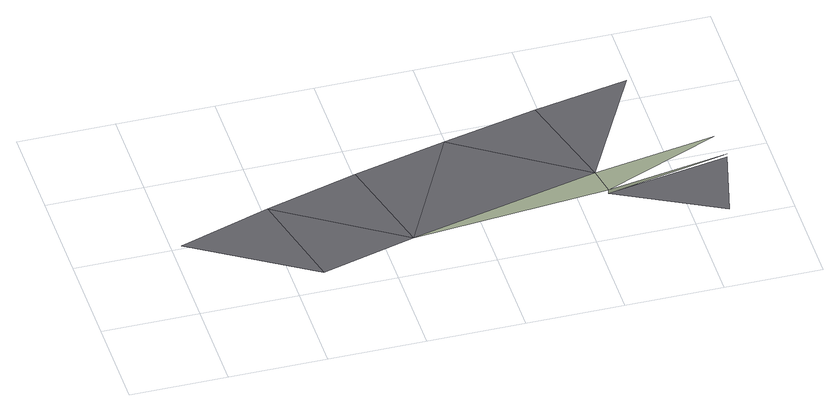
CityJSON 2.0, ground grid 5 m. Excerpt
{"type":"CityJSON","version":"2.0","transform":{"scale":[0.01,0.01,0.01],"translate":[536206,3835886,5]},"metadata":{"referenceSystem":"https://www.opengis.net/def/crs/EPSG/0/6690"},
"CityObjects":{
"road1":{"type":"Road","attributes":{"RoadStructureAttribute.sectionType":"1"},"geometry":[{"type":"MultiSurface","lod":"3","boundaries":[[[0,1,2]],[[0,3,1]],[[3,4,1]],[[3,5,4]],[[6,7,3]],[[3,7,5]],[[7,8,5]],[[9,8,7]],[[10,11,6]],[[6,12,7]],[[13,14,10]]],"semantics":{"surfaces":[{"type":"TrafficArea","function":"2000"},{"type":"AuxiliaryTrafficArea","function":"5000"},{"type":"AuxiliaryTrafficArea","function":"2000"},{"type":"TrafficArea","function":"1010"}],"values":[0,0,0,0,1,0,0,0,2,1,3]}}]}
},
"vertices":[
[658,121,61],[520,646,72],[44,493,71],[1146,255,60],[1000,783,73],[1485,903,74],[2155,341,65],[2126,484,65],[1973,1012,76],[2464,1108,77],[2155,341,45],[2783,449,65],[2758,593,65],[2686,60,49],[2783,449,45]
]}
